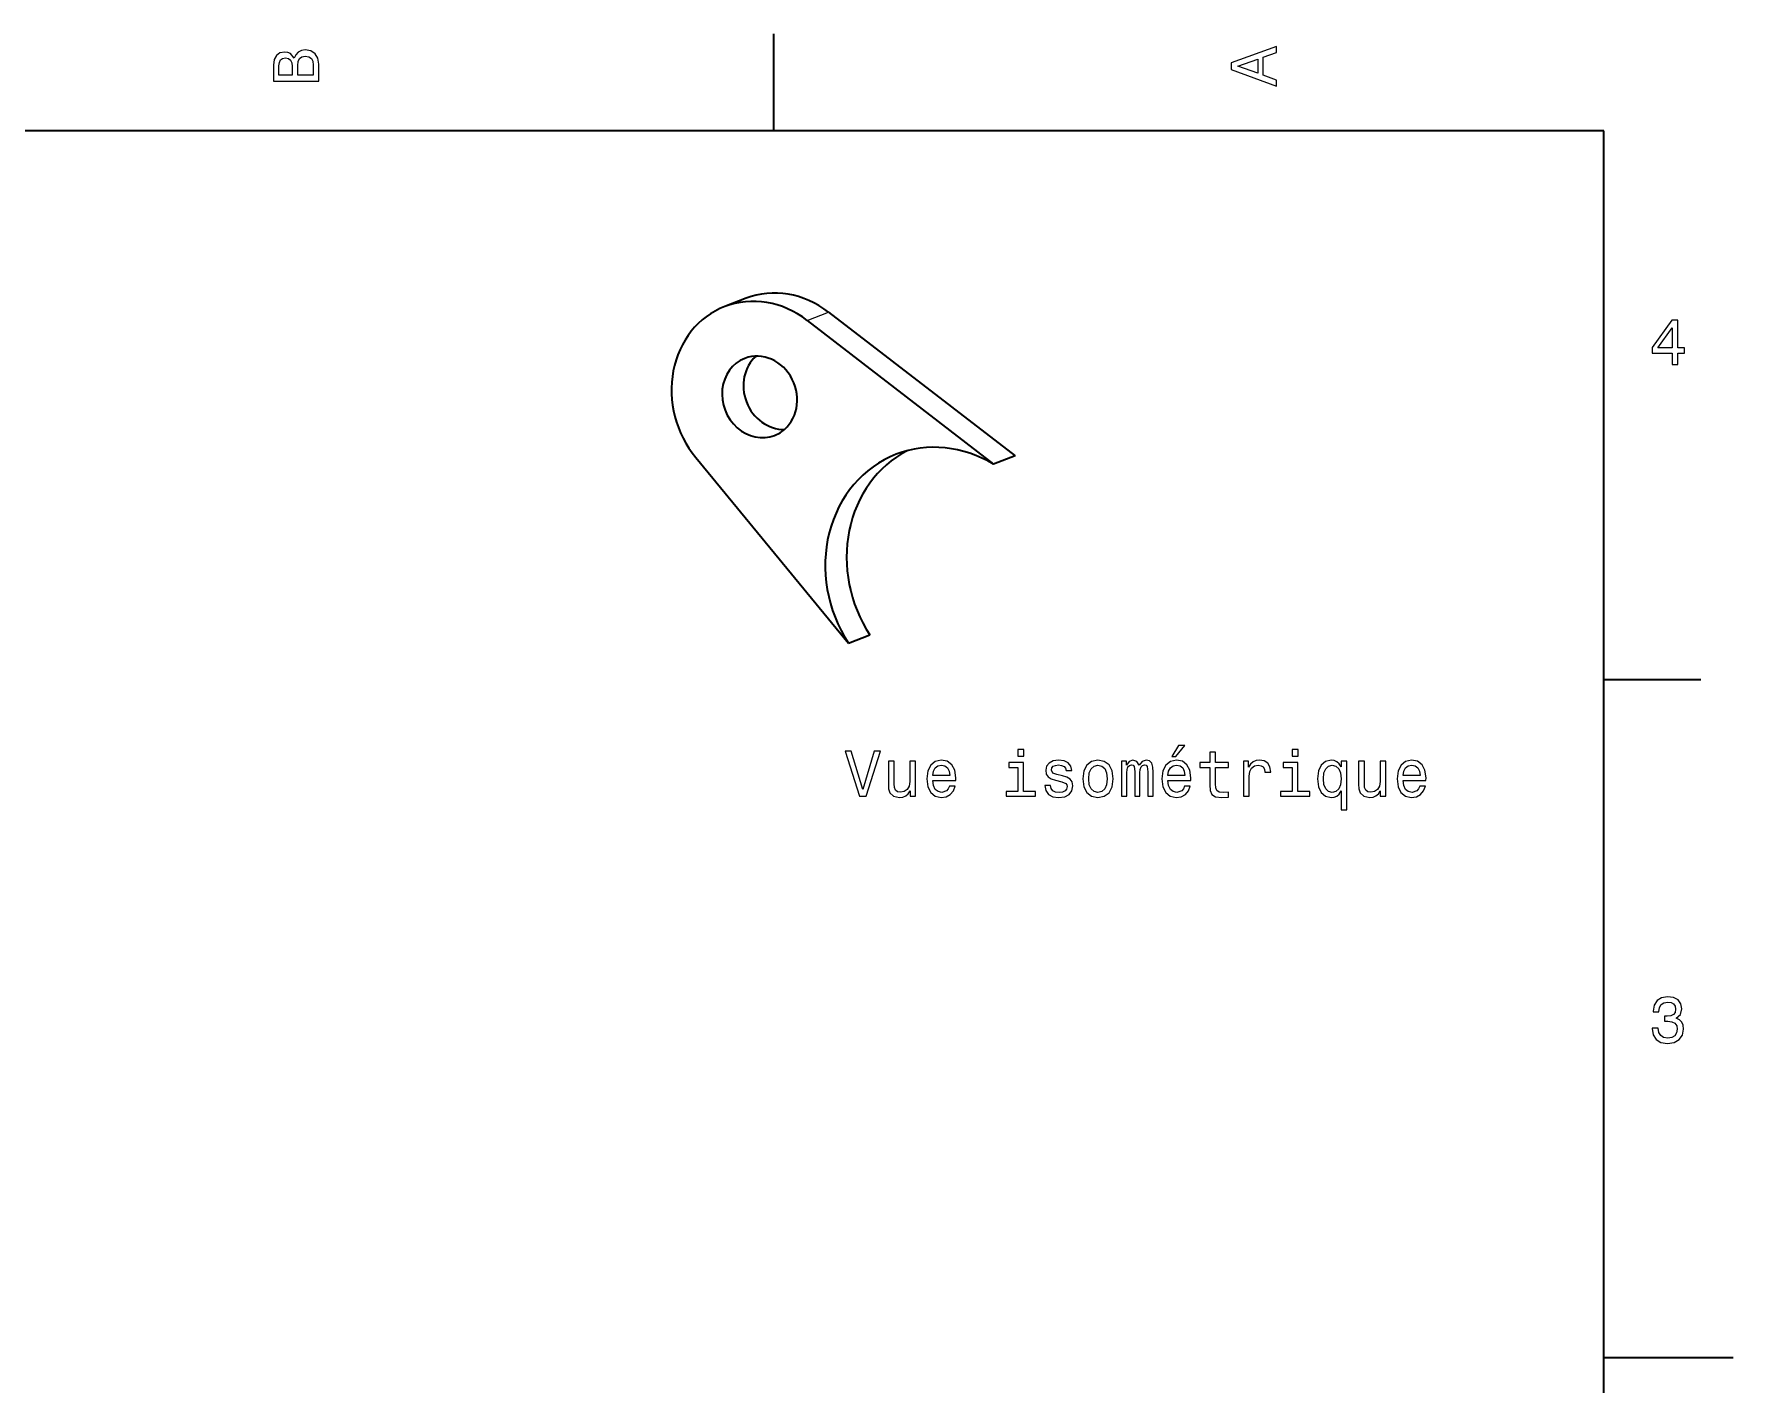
# Model space of a CAD drawing. Extents: x 0 to 297, y 0 to 210.
# Drawn here: x 165.4 to 297, y 103 to 207.5 of the extents above; entities that cross this region are included whole.
import ezdxf

# ---------------------------------------------------------------- set-up
doc = ezdxf.new("R2010")
doc.units = 0

msp = doc.modelspace()

# ---------------------------------------------------------------- linework, layer by layer
at = {"color": 7, "lineweight": 35, "ltscale": 0.1875}
for p, q in [((222.699997, 200), (222.699997, 207.5)), ((287, 157.5), (294.5, 157.5))]:
    msp.add_line(p, q, dxfattribs=at)
at = {"color": 7, "lineweight": 35}
for p, q in [((287, 200), (10, 200)), ((287, 10), (287, 200))]:
    msp.add_line(p, q, dxfattribs=at)
at = {"color": 7, "lineweight": 35, "ltscale": 0.044368}
for p, q in [((220.539352, 187.030563), (218.884201, 186.390167)), ((241.375641, 174.818634), (239.72049, 174.178238)), ((228.476105, 160.322327), (230.131256, 160.962708))]:
    msp.add_line(p, q, dxfattribs=at)
at = {"color": 7, "lineweight": 13, "ltscale": 0.044368}
msp.add_line((225.267822, 185.322525), (226.922974, 185.962921), dxfattribs=at)
at = {"color": 7, "lineweight": 35, "ltscale": 0.456258}
for p, q in [((226.922974, 185.962921), (241.375641, 174.818634)), ((225.267822, 185.322525), (239.72049, 174.178238))]:
    msp.add_line(p, q, dxfattribs=at)
at = {"color": 7, "lineweight": 35, "ltscale": 0.465446}
msp.add_line((216.646454, 174.698837), (228.476105, 160.322327), dxfattribs=at)
at = {"color": 7, "lineweight": 35, "ltscale": 0.25}
msp.add_line((287, 105), (297, 105), dxfattribs=at)
at = {"color": 7, "lineweight": 13}
for points in [[(185.542007, 205.630417), (185.249496, 205.983429), (185.052811, 206.074219), (184.81073, 206.104477), (184.432495, 206.03891), (184.160156, 205.842224), (183.993729, 205.524506), (183.933212, 205.080704), (183.933212, 203.835022), (187.433212, 203.835022), (187.433212, 205.151306), (187.36261, 205.620331), (187.155838, 205.968307), (186.828018, 206.185165), (186.384216, 206.260818), (186.08667, 206.215424), (185.839554, 206.094391), (185.65799, 205.897705)], [(185.385666, 204.984879), (185.385666, 204.298996), (184.351807, 204.298996), (184.351807, 205.025223), (184.382065, 205.297562), (184.472839, 205.489197), (184.629181, 205.605194), (184.86116, 205.645538), (185.093155, 205.600143), (185.254532, 205.479111), (185.355408, 205.272339)], [(187.014618, 205.095825), (187.014618, 204.298996), (185.809296, 204.298996), (185.809296, 205.050446), (185.844589, 205.368164), (185.9505, 205.595108), (186.132065, 205.731277), (186.394302, 205.776657), (186.671692, 205.731277), (186.863327, 205.605194), (186.979324, 205.393372)], [(261.633209, 203.466858), (261.633209, 203.930847), (260.604401, 204.298996), (260.604401, 205.695969), (261.633209, 206.064133), (261.633209, 206.538193), (258.128174, 205.257217), (258.128174, 204.742798)], [(260.17572, 204.460388), (258.632477, 205), (260.17572, 205.539627)], [(292.277374, 181.916794), (292.731262, 181.916794), (292.731262, 182.784225), (293.23056, 182.784225), (293.23056, 183.187683), (292.731262, 183.187683), (292.731262, 185.341141), (292.272339, 185.341141), (290.739197, 183.228027), (290.739197, 182.784225), (292.277374, 182.784225)], [(291.162842, 183.187683), (292.277374, 184.756134), (292.277374, 183.187683)], [(230.464783, 151.970749), (229.58725, 148.990189), (228.684525, 151.970749), (228.205414, 151.970749), (229.335098, 148.465698), (229.839417, 148.465698), (230.943878, 151.970749)], [(242.059158, 152.086731), (241.590134, 152.086731), (241.590134, 151.582413), (242.059158, 151.582413)], [(253.527466, 151.542068), (253.825012, 151.542068), (254.526016, 152.399414), (254.031784, 152.399414)], [(256.462616, 150.704895), (256.462616, 149.348267), (256.492889, 148.9095), (256.634094, 148.606903), (256.916504, 148.430389), (257.395599, 148.369873), (257.920105, 148.395096), (257.920105, 148.778381), (257.536835, 148.748123), (257.188843, 148.788467), (257.002228, 148.914551), (256.921539, 149.126358), (256.906433, 149.423904), (256.906433, 150.704895), (257.920105, 150.704895), (257.920105, 151.08313), (256.906433, 151.08313), (256.906433, 151.874924), (256.462616, 151.874924), (256.462616, 151.08313), (255.696045, 151.08313), (255.696045, 150.704895)], [(263.31131, 152.086731), (262.842285, 152.086731), (262.842285, 151.582413), (263.31131, 151.582413)], [(233.667221, 151.173904), (233.223419, 151.173904), (233.223419, 149.610504), (233.172989, 149.247406), (233.026733, 148.985153), (232.799789, 148.823761), (232.502243, 148.773331), (232.265213, 148.813675), (232.113907, 148.934723), (232.028183, 149.141495), (232.008011, 149.43399), (232.008011, 151.173904), (231.564209, 151.173904), (231.564209, 149.393646), (231.57933, 149.035583), (231.675156, 148.738037), (231.967667, 148.465698), (232.436676, 148.369873), (232.688843, 148.405182), (232.905701, 148.495956), (233.0923, 148.652298), (233.243591, 148.879242), (233.243591, 148.465698), (233.667221, 148.465698)], [(235.003677, 149.691208), (236.7789, 149.691208), (236.783936, 149.89798), (236.703247, 150.477951), (236.481354, 150.911667), (236.128326, 151.173904), (235.659302, 151.26973), (235.200363, 151.168869), (234.847336, 150.886444), (234.620392, 150.427521), (234.539703, 149.822327), (234.615356, 149.202011), (234.8423, 148.748123), (235.190277, 148.465698), (235.644165, 148.369873), (236.037537, 148.43544), (236.360306, 148.606903), (236.597336, 148.879242), (236.733505, 149.242355), (236.294754, 149.242355), (236.203964, 149.040619), (236.072845, 148.889328), (235.699646, 148.768295), (235.412186, 148.823761), (235.195328, 149.000275), (235.054108, 149.28775), (235.003677, 149.676071)], [(235.003677, 150.064407), (235.059158, 150.412384), (235.195328, 150.669586), (235.4021, 150.825928), (235.674438, 150.881409), (235.941727, 150.825928), (236.148499, 150.669586), (236.274582, 150.412384), (236.319962, 150.064407)], [(242.044022, 148.838898), (242.044022, 151.08313), (240.904266, 151.08313), (240.904266, 150.704895), (241.60022, 150.704895), (241.60022, 148.838898), (240.692444, 148.838898), (240.692444, 148.465698), (242.961899, 148.465698), (242.961899, 148.838898)], [(245.049789, 150.044235), (244.621124, 150.145096), (244.303391, 150.261093), (244.197479, 150.498123), (244.227753, 150.664551), (244.333649, 150.785583), (244.505127, 150.861237), (244.752243, 150.891495), (244.989273, 150.861237), (245.175873, 150.770447), (245.296906, 150.634293), (245.347351, 150.452728), (245.781067, 150.452728), (245.781067, 150.462814), (245.705414, 150.790619), (245.498642, 151.047836), (245.175873, 151.209213), (244.752243, 151.26973), (244.323563, 151.209213), (244.010895, 151.042786), (243.814209, 150.79567), (243.753677, 150.482986), (243.799072, 150.180389), (243.940277, 149.968582), (244.172272, 149.817276), (244.510162, 149.71138), (245.00441, 149.590332), (245.306992, 149.464264), (245.387695, 149.363388), (245.417953, 149.212097), (245.372559, 149.025497), (245.251526, 148.884293), (245.05484, 148.793503), (244.792587, 148.763245), (244.515213, 148.793503), (244.313477, 148.899414), (244.177307, 149.070892), (244.121841, 149.307922), (243.693161, 149.307922), (243.763763, 148.904465), (243.970535, 148.611954), (244.298355, 148.43544), (244.752243, 148.369873), (245.226303, 148.43544), (245.57428, 148.611954), (245.786102, 148.894379), (245.861755, 149.262527), (245.806274, 149.580246), (245.649933, 149.797104), (245.392731, 149.938324)], [(246.628326, 149.817276), (246.709015, 149.202011), (246.94101, 148.748123), (247.309158, 148.465698), (247.803391, 148.369873), (248.292587, 148.465698), (248.660736, 148.743073), (248.892731, 149.19696), (248.97847, 149.817276), (248.892731, 150.432556), (248.660736, 150.891495), (248.292587, 151.168869), (247.803391, 151.26973), (247.309158, 151.168869), (246.94101, 150.886444), (246.709015, 150.432556)], [(247.082214, 149.822327), (247.127594, 150.276215), (247.268814, 150.604034), (247.495758, 150.805756), (247.803391, 150.876358), (248.105988, 150.805756), (248.332932, 150.60907), (248.474152, 150.276215), (248.524582, 149.822327), (248.474152, 149.363388), (248.332932, 149.030533), (248.105988, 148.828812), (247.803391, 148.763245), (247.495758, 148.828812), (247.268814, 149.030533), (247.127594, 149.363388)], [(249.618958, 148.465698), (250.027466, 148.465698), (250.027466, 150.276215), (250.052673, 150.548553), (250.128326, 150.745239), (250.244324, 150.861237), (250.395615, 150.906616), (250.516647, 150.866272), (250.597351, 150.765411), (250.637695, 150.593933), (250.652817, 150.366989), (250.652817, 148.465698), (251.036102, 148.465698), (251.036102, 150.276215), (251.061325, 150.543503), (251.136963, 150.740189), (251.258011, 150.861237), (251.409302, 150.906616), (251.530334, 150.866272), (251.611038, 150.765411), (251.661469, 150.366989), (251.661469, 148.465698), (252.069962, 148.465698), (252.069962, 150.336731), (252.044754, 150.725067), (251.96405, 151.022614), (251.802673, 151.204178), (251.540436, 151.26973), (251.232788, 151.168869), (250.995758, 150.876358), (250.809158, 151.163818), (250.496475, 151.26973), (250.209015, 151.168869), (250.012329, 150.886444), (250.012329, 151.173904), (249.618958, 151.173904)], [(253.219818, 149.691208), (254.995041, 149.691208), (255.000076, 149.89798), (254.919388, 150.477951), (254.697479, 150.911667), (254.344467, 151.173904), (253.875443, 151.26973), (253.416504, 151.168869), (253.063477, 150.886444), (252.836533, 150.427521), (252.755844, 149.822327), (252.831497, 149.202011), (253.058441, 148.748123), (253.406418, 148.465698), (253.860306, 148.369873), (254.253677, 148.43544), (254.576447, 148.606903), (254.813477, 148.879242), (254.949646, 149.242355), (254.510895, 149.242355), (254.420105, 149.040619), (254.288986, 148.889328), (253.915787, 148.768295), (253.628326, 148.823761), (253.411469, 149.000275), (253.270248, 149.28775), (253.219818, 149.676071)], [(253.219818, 150.064407), (253.275299, 150.412384), (253.411469, 150.669586), (253.61824, 150.825928), (253.890564, 150.881409), (254.157867, 150.825928), (254.364639, 150.669586), (254.490723, 150.412384), (254.536102, 150.064407)], [(259.069977, 148.465698), (259.513763, 148.465698), (259.513763, 150.013962), (259.559143, 150.387161), (259.695313, 150.654465), (259.917236, 150.815842), (260.214783, 150.871323), (260.436676, 150.836014), (260.603088, 150.735153), (260.703979, 150.563675), (260.739258, 150.331696), (261.18811, 150.331696), (261.127594, 150.740189), (260.961182, 151.0327), (260.683807, 151.209213), (260.305542, 151.26973), (260.04834, 151.229385), (259.826447, 151.128525), (259.629761, 150.957047), (259.473419, 150.725067), (259.473419, 151.173904), (259.069977, 151.173904)], [(263.296204, 148.838898), (263.296204, 151.08313), (262.156433, 151.08313), (262.156433, 150.704895), (262.852386, 150.704895), (262.852386, 148.838898), (261.944611, 148.838898), (261.944611, 148.465698), (264.21405, 148.465698), (264.21405, 148.838898)], [(266.639832, 150.755325), (266.483521, 150.982269), (266.307007, 151.143646), (266.10022, 151.234436), (265.86319, 151.26973), (265.434509, 151.168869), (265.101654, 150.886444), (264.884796, 150.432556), (264.809143, 149.822327), (264.884796, 149.207047), (265.101654, 148.753159), (265.434509, 148.465698), (265.86319, 148.369873), (266.10022, 148.400131), (266.301941, 148.48587), (266.478455, 148.642212), (266.639832, 148.879242), (266.639832, 147.416702), (267.083649, 147.416702), (267.083649, 151.173904), (266.639832, 151.173904)], [(265.263062, 149.822327), (265.308441, 150.271179), (265.449646, 150.598984), (265.661469, 150.80072), (265.938843, 150.871323), (266.231354, 150.80072), (266.453247, 150.604034), (266.584381, 150.276215), (266.634796, 149.822327), (266.584381, 149.363388), (266.453247, 149.035583), (266.231354, 148.833847), (265.938843, 148.768295), (265.661469, 148.833847), (265.449646, 149.035583), (265.308441, 149.368439)], [(270.099487, 151.173904), (269.655701, 151.173904), (269.655701, 149.610504), (269.605255, 149.247406), (269.459015, 148.985153), (269.232056, 148.823761), (268.934509, 148.773331), (268.697479, 148.813675), (268.546173, 148.934723), (268.460449, 149.141495), (268.440277, 149.43399), (268.440277, 151.173904), (267.99646, 151.173904), (267.99646, 149.393646), (268.011597, 149.035583), (268.107422, 148.738037), (268.399933, 148.465698), (268.868958, 148.369873), (269.121124, 148.405182), (269.337982, 148.495956), (269.524567, 148.652298), (269.675873, 148.879242), (269.675873, 148.465698), (270.099487, 148.465698)], [(271.435944, 149.691208), (273.211182, 149.691208), (273.216217, 149.89798), (273.135529, 150.477951), (272.913635, 150.911667), (272.560608, 151.173904), (272.091583, 151.26973), (271.632629, 151.168869), (271.279602, 150.886444), (271.052673, 150.427521), (270.971985, 149.822327), (271.047638, 149.202011), (271.274567, 148.748123), (271.622559, 148.465698), (272.076447, 148.369873), (272.469818, 148.43544), (272.792572, 148.606903), (273.029602, 148.879242), (273.165771, 149.242355), (272.72702, 149.242355), (272.63623, 149.040619), (272.505127, 148.889328), (272.131927, 148.768295), (271.844452, 148.823761), (271.627594, 149.000275), (271.486389, 149.28775), (271.435944, 149.676071)], [(271.435944, 150.064407), (271.491425, 150.412384), (271.627594, 150.669586), (271.834381, 150.825928), (272.106689, 150.881409), (272.373993, 150.825928), (272.58078, 150.669586), (272.706848, 150.412384), (272.752228, 150.064407)], [(290.729126, 130.51622), (290.729126, 130.480911), (290.809814, 129.996765), (291.046844, 129.633652), (291.420044, 129.401657), (291.914276, 129.315933), (292.438782, 129.401657), (292.832153, 129.623566), (293.08429, 129.976593), (293.175079, 130.430481), (293.134735, 130.728027), (293.023773, 130.970108), (292.842224, 131.156708), (292.600159, 131.292877), (292.927948, 131.565216), (293.043945, 131.998932), (292.968292, 132.392303), (292.751434, 132.68985), (292.398407, 132.87645), (291.914276, 132.942017), (291.460388, 132.861313), (291.112396, 132.63942), (290.885468, 132.286392), (290.809814, 131.817368), (290.809814, 131.782074), (291.258636, 131.782074), (291.299011, 132.104828), (291.430115, 132.336823), (291.641937, 132.478027), (291.939484, 132.528473), (292.201721, 132.488113), (292.393372, 132.382217), (292.509369, 132.210739), (292.554749, 131.97876), (292.509369, 131.731628), (292.388336, 131.565216), (292.176514, 131.46434), (291.889069, 131.434082), (291.692383, 131.439133), (291.692383, 131.04071), (291.939484, 131.050797), (292.257202, 131.005417), (292.494232, 130.884369), (292.635468, 130.687683), (292.685883, 130.430481), (292.630402, 130.13797), (292.484161, 129.921112), (292.252167, 129.784943), (291.944519, 129.739563), (291.626801, 129.789993), (291.394806, 129.941284), (291.248566, 130.183365), (291.193085, 130.51622)]]:
    msp.add_lwpolyline(points, close=True, dxfattribs=at)
at = {"color": 7, "lineweight": 35}
for centre, major_axis, start_param, end_param in [((221.590652, 179.395523), (-2.706299, 6.994705), 5.3069066189, 6.2832094686), ((223.245804, 180.035919), (-2.706299, 6.994705), 5.3069066189, 6.2832094686), ((221.590652, 179.395523), (-2.706299, 6.994705), 0.0000241615, 1.9242710193), ((221.590652, 179.395523), (-1.154694, 2.984406), 0.0000233043, 3.1416159579), ((223.245804, 180.035919), (-1.154694, 2.984406), 0.3143716933, 2.8271428355), ((221.590652, 179.395523), (-1.154694, 2.984406), 3.3623130712, 6.2832086114), ((221.590652, 179.395523), (-1.154694, 2.984406), 3.1416159579, 3.3623130712), ((237.430573, 166.262146), (-3.608398, 9.326279), 0.0990822943, 1.8037495463), ((235.775421, 165.621765), (-3.608398, 9.326279), 5.4274280919, 6.2831901109), ((235.775421, 165.621765), (-3.608398, 9.326279), 0.0000048037, 1.8037495463)]:
    msp.add_ellipse(centre, major_axis=major_axis, ratio=0.896185, start_param=start_param, end_param=end_param, dxfattribs=at)

doc.saveas('drawing.dxf')
